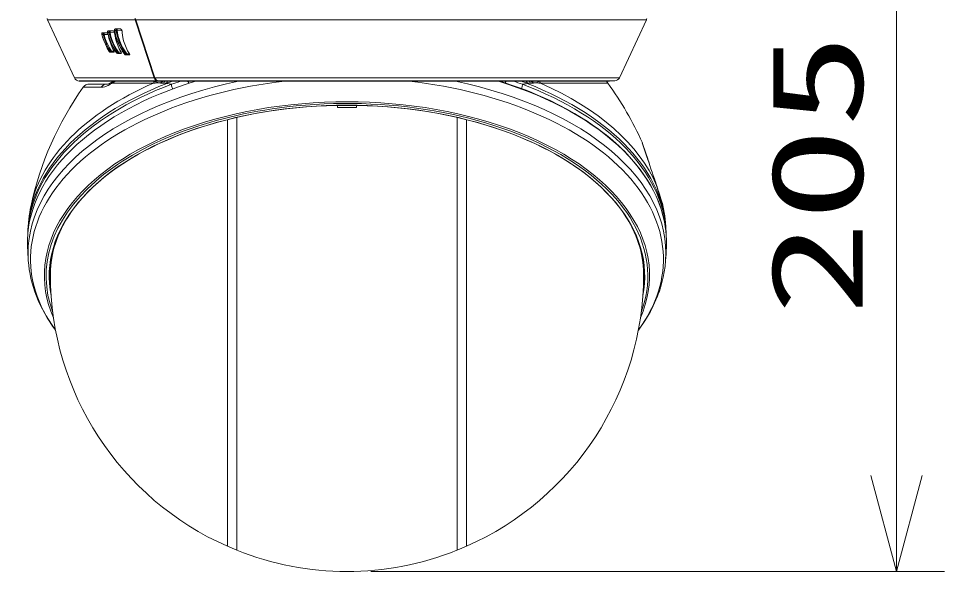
# Model space of a CAD drawing. Units: millimetres on the paper. Extents: x -62 to 64, y -58 to 59.
# Drawn here: x -25.74 to -1.57, y 13.1 to 27.53 of the extents above; entities that cross this region are included whole.
import ezdxf
from ezdxf.enums import TextEntityAlignment as Align

# ---------------------------------------------------------------- set-up
doc = ezdxf.new("R2010")
doc.units = ezdxf.units.MM
for name, color, linetype, lineweight in [('0-2_GAIKEI', 4, 'Continuous', 9), ('0-3_SUNPO', 7, 'Continuous', 9), ('0-4_0', 7, 'Continuous', 9)]:
    doc.layers.add(name, color=color, linetype=linetype, lineweight=lineweight)
doc.styles.add('ＭＳ ゴシック', font='')
doc.styles.get('ＭＳ ゴシック').set_extended_font_data('MS Gothic')

# ---------------------------------------------------------------- blocks, each defined once
blk = doc.blocks.new('_Open30')
at = {"layer": '0-4_0'}
blk.add_line((0, 0), (-1, 0), dxfattribs=at)
blk.add_lwpolyline([(-1, 0.2679), (0, 0), (-1, -0.2679)], dxfattribs=at)

msp = doc.modelspace()

# ---------------------------------------------------------------- linework, layer by layer
at = {"layer": '0-2_GAIKEI'}
for p, q in [((-24.985, 27.496), (-22.696, 27.496)), ((-22.201, 25.984), (-22.696, 27.496)), ((-9.353, 27.496), (-22.682, 27.496)), ((-22.187, 25.984), (-22.682, 27.496)), ((-23.532, 27.114), (-23.565, 27.114)), ((-23.51, 27.158), (-23.543, 27.158)), ((-23.51, 27.158), (-23.445, 27.156)), ((-23.51, 27.158), (-23.51, 27.158)), ((-23.375, 27.165), (-23.412, 27.165)), ((-23.354, 27.209), (-23.39, 27.209)), ((-23.354, 27.209), (-23.353, 27.209)), ((-23.353, 27.209), (-23.281, 27.207)), ((-23.191, 27.215), (-23.233, 27.215)), ((-23.171, 27.259), (-23.212, 27.259)), ((-23.17, 27.259), (-23.171, 27.212)), ((-23.171, 27.259), (-23.17, 27.259)), ((-23.171, 27.212), (-23.042, 27.209)), ((-23.17, 27.259), (-23.091, 27.257)), ((-23.342, 26.667), (-23.37, 26.667)), ((-23.349, 26.651), (-23.287, 26.649)), ((-23.321, 26.651), (-23.349, 26.651)), ((-23.349, 26.651), (-23.288, 26.649)), ((-23.321, 26.651), (-23.257, 26.649)), ((-23.32, 26.679), (-23.252, 26.677)), ((-23.257, 26.649), (-23.287, 26.649)), ((-23.188, 26.633), (-23.185, 26.636)), ((-23.153, 26.636), (-23.185, 26.636)), ((-23.164, 26.62), (-23.103, 26.618)), ((-23.133, 26.62), (-23.164, 26.62)), ((-23.164, 26.62), (-23.104, 26.618)), ((-23.133, 26.649), (-23.153, 26.636)), ((-23.133, 26.649), (-23.065, 26.648)), ((-23.07, 26.618), (-23.103, 26.618)), ((-22.934, 26.595), (-22.968, 26.595)), ((-22.914, 26.609), (-22.847, 26.608)), ((-22.948, 26.579), (-22.889, 26.577)), ((-22.914, 26.579), (-22.948, 26.579)), ((-22.948, 26.579), (-22.889, 26.577)), ((-22.853, 26.577), (-22.889, 26.577)), ((-23.267, 25.893), (-23.266, 25.894)), ((-23.267, 25.893), (-23.266, 25.894)), ((-10.053, 25.984), (-22.187, 25.984)), ((-22.016, 25.894), (-22.113, 25.9)), ((-22.016, 25.894), (-22.016, 25.895)), ((-21.963, 25.891), (-21.966, 25.891)), ((-21.963, 25.891), (-21.915, 25.892)), ((-21.915, 25.892), (-21.911, 25.894)), ((-13.044, 25.853), (-13.17, 25.894)), ((-12.423, 25.892), (-12.427, 25.894)), ((-12.423, 25.892), (-12.375, 25.891)), ((-12.372, 25.891), (-12.375, 25.891)), ((-24.054, 25.735), (-23.584, 25.735)), ((-22.219, 25.843), (-23.304, 25.843)), ((-22.009, 25.844), (-22.012, 25.844)), ((-22.009, 25.844), (-21.96, 25.844)), ((-21.868, 25.851), (-21.875, 25.835)), ((-12.47, 25.851), (-12.463, 25.835)), ((-12.378, 25.844), (-12.329, 25.844)), ((-12.326, 25.844), (-12.329, 25.844)), ((-12.119, 25.843), (-10.362, 25.843)), ((-17.419, 25.262), (-17.419, 25.205)), ((-17.419, 25.261), (-16.919, 25.261)), ((-16.919, 25.262), (-16.919, 25.205)), ((-20.042, 24.949), (-20.042, 13.656)), ((-14.296, 13.656), (-14.296, 24.949)), ((-20.291, 24.889), (-20.291, 13.761)), ((-14.047, 13.761), (-14.047, 24.889)), ((-20.291, 13.761), (-20.291, 22.059)), ((-24.91, 21.121), (-24.913, 20.875)), ((-9.428, 21.121), (-9.425, 20.875)), ((-20.291, 15.245), (-20.292, 15.241))]:
    msp.add_line(p, q, dxfattribs=at)
at = {"layer": '0-2_GAIKEI', "color": 7}
for p, q in [((-24.284, 25.981), (-24.985, 27.496)), ((-10.053, 25.984), (-9.353, 27.496)), ((-24.159, 25.898), (-24.023, 25.894)), ((-10.315, 25.894), (-24.023, 25.894)), ((-10.315, 25.894), (-10.177, 25.9)), ((-23.432, 25.819), (-23.891, 25.819)), ((-9.323, 23.88), (-9.318, 23.866)), ((-8.935, 22.712), (-8.935, 22.71)), ((-8.93, 22.692), (-8.931, 22.695)), ((-8.93, 22.692), (-8.92, 22.648))]:
    msp.add_line(p, q, dxfattribs=at)
at = {"layer": '0-2_GAIKEI'}
for points in [[(-23.374, 26.665), (-23.428, 26.759), (-23.476, 26.855), (-23.517, 26.951), (-23.551, 27.046), (-23.572, 27.121)], [(-23.37, 26.667), (-23.421, 26.754), (-23.467, 26.844), (-23.506, 26.934), (-23.539, 27.025), (-23.565, 27.114)], [(-23.342, 26.667), (-23.393, 26.754), (-23.438, 26.844), (-23.476, 26.935), (-23.508, 27.025), (-23.532, 27.114)], [(-23.51, 27.158), (-23.511, 27.112), (-23.406, 27.11)], [(-23.32, 26.679), (-23.371, 26.764), (-23.416, 26.851), (-23.455, 26.938), (-23.487, 27.026), (-23.511, 27.112)], [(-23.445, 27.156), (-23.438, 27.155), (-23.425, 27.147), (-23.412, 27.134)], [(-23.188, 26.633), (-23.243, 26.721), (-23.291, 26.812), (-23.334, 26.903), (-23.37, 26.994), (-23.399, 27.085), (-23.415, 27.151), (-23.42, 27.173)], [(-23.185, 26.636), (-23.24, 26.726), (-23.29, 26.819), (-23.334, 26.914), (-23.37, 27.009), (-23.394, 27.087), (-23.412, 27.165)], [(-23.153, 26.636), (-23.205, 26.719), (-23.251, 26.804), (-23.291, 26.89), (-23.325, 26.977), (-23.352, 27.063), (-23.365, 27.114), (-23.375, 27.165)], [(-23.353, 27.209), (-23.354, 27.162), (-23.234, 27.159)], [(-23.133, 26.649), (-23.184, 26.729), (-23.23, 26.811), (-23.271, 26.895), (-23.305, 26.979), (-23.332, 27.063), (-23.344, 27.113), (-23.354, 27.162)], [(-23.282, 27.207), (-23.273, 27.205), (-23.264, 27.2), (-23.247, 27.186), (-23.24, 27.176), (-23.234, 27.159)], [(-22.972, 26.591), (-23.035, 26.687), (-23.092, 26.786), (-23.132, 26.867), (-23.167, 26.948), (-23.196, 27.029), (-23.219, 27.109), (-23.236, 27.187), (-23.242, 27.226)], [(-23.065, 26.648), (-23.113, 26.738), (-23.154, 26.83), (-23.188, 26.924), (-23.201, 26.972), (-23.213, 27.02), (-23.222, 27.065), (-23.229, 27.111), (-23.234, 27.159)], [(-22.968, 26.595), (-23.028, 26.684), (-23.081, 26.776), (-23.129, 26.871), (-23.168, 26.967), (-23.186, 27.016), (-23.201, 27.066), (-23.213, 27.112), (-23.223, 27.157), (-23.233, 27.215)], [(-22.934, 26.595), (-22.988, 26.675), (-23.037, 26.758), (-23.081, 26.843), (-23.121, 26.937), (-23.139, 26.984), (-23.154, 27.031), (-23.171, 27.094), (-23.183, 27.155), (-23.191, 27.215)], [(-22.914, 26.609), (-22.968, 26.687), (-23.017, 26.767), (-23.061, 26.849), (-23.101, 26.941), (-23.119, 26.987), (-23.134, 27.033), (-23.151, 27.093), (-23.163, 27.153), (-23.171, 27.212)], [(-23.091, 27.257), (-23.082, 27.255), (-23.072, 27.251), (-23.055, 27.236), (-23.047, 27.226), (-23.042, 27.209)], [(-22.847, 26.608), (-22.895, 26.689), (-22.937, 26.773), (-22.972, 26.859), (-23.001, 26.946), (-23.023, 27.033), (-23.033, 27.093), (-23.039, 27.151), (-23.042, 27.209)], [(-23.252, 26.677), (-23.299, 26.772), (-23.338, 26.868), (-23.355, 26.917), (-23.37, 26.967), (-23.382, 27.014), (-23.392, 27.06)], [(-23.257, 26.649), (-23.253, 26.65), (-23.249, 26.653), (-23.248, 26.656), (-23.248, 26.664), (-23.252, 26.677)], [(-23.133, 26.62), (-23.07, 26.618), (-23.066, 26.619), (-23.061, 26.623), (-23.059, 26.628), (-23.059, 26.634), (-23.065, 26.648)], [(-22.914, 26.579), (-22.853, 26.577), (-22.845, 26.579), (-22.842, 26.582), (-22.84, 26.589), (-22.841, 26.594), (-22.844, 26.603), (-22.847, 26.608)], [(-22.113, 25.9), (-22.124, 25.902), (-22.146, 25.91), (-22.165, 25.925), (-22.176, 25.937), (-22.186, 25.95), (-22.194, 25.966), (-22.201, 25.984)], [(-22.041, 25.845), (-22.077, 25.849), (-22.109, 25.855), (-22.139, 25.865), (-22.165, 25.878), (-22.187, 25.894)], [(-10.177, 25.9), (-22.099, 25.9), (-22.001, 25.894)], [(-12.151, 25.894), (-12.173, 25.878), (-12.197, 25.866), (-12.235, 25.854), (-12.261, 25.849), (-12.297, 25.845)], [(-23.369, 25.803), (-23.402, 25.785), (-23.433, 25.77), (-23.461, 25.758), (-23.488, 25.75), (-23.535, 25.739), (-23.56, 25.736), (-23.584, 25.735)], [(-21.724, 25.702), (-21.734, 25.725), (-21.742, 25.749), (-21.747, 25.771), (-21.75, 25.793), (-21.751, 25.814)], [(-8.84, 21.949), (-8.847, 22.015), (-8.857, 22.094), (-8.882, 22.236), (-8.911, 22.364), (-8.946, 22.492), (-8.987, 22.619), (-9.037, 22.753), (-9.096, 22.893), (-9.163, 23.032), (-9.237, 23.169), (-9.321, 23.311), (-9.415, 23.453), (-9.516, 23.594), (-9.625, 23.732), (-9.737, 23.863), (-9.856, 23.992), (-9.926, 24.064), (-9.998, 24.136), (-10.073, 24.207), (-10.15, 24.277), (-10.228, 24.346), (-10.309, 24.414), (-10.394, 24.483), (-10.491, 24.559), (-10.634, 24.666), (-10.766, 24.759), (-10.902, 24.851), (-11.042, 24.94), (-11.227, 25.051), (-11.432, 25.167), (-11.644, 25.278), (-11.866, 25.387), (-12.048, 25.471), (-12.226, 25.548), (-12.344, 25.597), (-12.493, 25.656), (-12.639, 25.712), (-12.792, 25.767), (-13.044, 25.853)], [(-12.614, 25.702), (-12.604, 25.725), (-12.596, 25.749), (-12.591, 25.771), (-12.588, 25.793), (-12.587, 25.814)]]:
    msp.add_lwpolyline(points, dxfattribs=at)
at = {"layer": '0-2_GAIKEI', "color": 7}
for points in [[(-23.324, 25.858), (-23.362, 25.838), (-23.393, 25.826), (-23.424, 25.82), (-23.432, 25.819)], [(-21.43, 24.535), (-21.206, 24.616), (-20.977, 24.693), (-20.743, 24.765), (-20.506, 24.833), (-20.264, 24.896), (-20.019, 24.954), (-19.771, 25.007), (-19.519, 25.056), (-19.265, 25.1), (-19.009, 25.138), (-18.75, 25.172), (-18.489, 25.2), (-18.227, 25.223), (-17.964, 25.241), (-17.699, 25.254), (-17.434, 25.262), (-17.169, 25.265)], [(-12.908, 24.535), (-13.132, 24.616), (-13.361, 24.693), (-13.595, 24.765), (-13.832, 24.833), (-14.074, 24.896), (-14.319, 24.954), (-14.567, 25.007), (-14.819, 25.056), (-15.073, 25.1), (-15.329, 25.138), (-15.588, 25.172), (-15.849, 25.2), (-16.111, 25.223), (-16.374, 25.241), (-16.639, 25.254), (-16.904, 25.262), (-17.169, 25.265)], [(-24.933, 20.897), (-24.927, 21.007), (-24.916, 21.118), (-24.906, 21.194), (-24.894, 21.269), (-24.879, 21.345), (-24.862, 21.42), (-24.843, 21.495), (-24.822, 21.57), (-24.798, 21.644), (-24.772, 21.719), (-24.744, 21.793), (-24.714, 21.867), (-24.682, 21.941), (-24.647, 22.014), (-24.61, 22.087), (-24.571, 22.159), (-24.53, 22.231), (-24.487, 22.303), (-24.425, 22.4), (-24.359, 22.496), (-24.289, 22.591), (-24.215, 22.685), (-24.142, 22.773), (-24.065, 22.86), (-23.939, 22.994), (-23.806, 23.125), (-23.664, 23.253), (-23.515, 23.379), (-23.359, 23.502), (-23.195, 23.621), (-23.024, 23.738), (-22.846, 23.85), (-22.662, 23.96), (-22.471, 24.066), (-22.275, 24.167), (-22.072, 24.265), (-21.863, 24.359), (-21.649, 24.449), (-21.43, 24.535)], [(-9.405, 20.896), (-9.411, 21.007), (-9.422, 21.118), (-9.432, 21.194), (-9.444, 21.269), (-9.459, 21.345), (-9.476, 21.42), (-9.495, 21.495), (-9.516, 21.57), (-9.54, 21.644), (-9.566, 21.719), (-9.594, 21.793), (-9.624, 21.867), (-9.656, 21.941), (-9.691, 22.014), (-9.728, 22.087), (-9.767, 22.159), (-9.808, 22.231), (-9.851, 22.303), (-9.913, 22.4), (-9.979, 22.496), (-10.049, 22.591), (-10.123, 22.685), (-10.196, 22.773), (-10.273, 22.86), (-10.399, 22.994), (-10.532, 23.125), (-10.674, 23.253), (-10.823, 23.379), (-10.98, 23.502), (-11.143, 23.621), (-11.314, 23.738), (-11.492, 23.85), (-11.676, 23.96), (-11.867, 24.066), (-12.063, 24.167), (-12.266, 24.265), (-12.475, 24.359), (-12.689, 24.449), (-12.908, 24.535)], [(-8.935, 22.712), (-8.95, 22.749), (-8.981, 22.836), (-9.014, 22.94), (-9.064, 23.103), (-9.083, 23.164), (-9.088, 23.179)], [(-8.931, 22.695), (-8.931, 22.695), (-8.931, 22.695), (-8.934, 22.701), (-8.956, 22.75), (-8.981, 22.823), (-9, 22.883), (-9.041, 23.021), (-9.081, 23.156), (-9.086, 23.171)], [(-8.827, 21.683), (-8.828, 21.766), (-8.832, 21.849), (-8.838, 21.932)], [(-9.562, 19.397), (-9.503, 19.478), (-9.446, 19.56), (-9.39, 19.645), (-9.321, 19.757), (-9.247, 19.886), (-9.171, 20.035), (-9.102, 20.186), (-9.07, 20.262), (-9.041, 20.338), (-9.012, 20.418), (-8.985, 20.502), (-8.944, 20.642), (-8.911, 20.781), (-8.884, 20.92), (-8.864, 21.06), (-8.849, 21.212)]]:
    msp.add_lwpolyline(points, dxfattribs=at)
for centre, radius, start, end in [((-24.804, 27.58), 0.2, 195.1498, 204.8293), ((-9.534, 27.58), 0.2, 335.1707, 344.8445), ((-24.154, 26.041), 0.143, 204.8294, 268), ((-24.271, 27.45), 1.852, 300.7426, 302.8276), ((-10.103, 26.033), 0.321, 205.7628, 216.2752), ((-10.184, 26.045), 0.145, 272.86, 335.1707), ((-17.169, 20.848), 8.443, 144.629, 167.6892), ((-23.891, 25.619), 0.2, 90, 144.629), ((-17.169, 20.848), 8.443, 24.0219, 36.2752), ((-9.64, 24.203), 0.2, 17.676, 24.0218), ((10.884, 30.768), 21.35, 197.6784, 198.841), ((10.172, 30.518), 20.594, 197.678, 198.8441), ((9.947, 30.444), 20.357, 197.6732, 198.8126), ((-9.352, 23.855), 0.0355, 18.8316, 31.9427), ((-88.417, -2.998), 83.536, 18.25637, 18.76435), ((-86.732, -2.434), 81.759, 18.25636, 18.76433), ((-9.119, 23.168), 0.0326, 4.5067, 18.187), ((-92.06, -4.195), 87.371, 17.93681, 18.25545), ((-21.959, 21.89), 3.541, 167.643, 179.3351), ((-9.124, 22.651), 0.198, 12.5964, 17.9685), ((-9.125, 22.648), 0.2, 12.6159, 17.9294), ((-12.393, 21.888), 3.555, 0.7086, 12.3474), ((-22.942, 21.69), 2.569, 174.6027, 180.1604), ((-22.745, 21.683), 2.766, 180, 182.5301), ((-11.453, 22.189), 14.07, 182.5709, 183.985), ((-22.885, 22.189), 14.07, 356.0152, 357.4293), ((-11.593, 21.683), 2.766, 357.428, 0), ((-17.169, 20.848), 7.744, 180, 246.22), ((-17.169, 20.848), 7.744, 293.78, 0), ((-17.169, 20.848), 7.744, 246.2201, 248.2247), ((-17.169, 20.848), 7.744, 248.2247, 291.7753), ((-17.169, 20.848), 7.744, 291.7753, 293.78)]:
    msp.add_arc(centre, radius, start, end, dxfattribs=at)
at = {"layer": '0-2_GAIKEI'}
for centre, radius, start, end in [((-22.436, 27.576), 0.259, 190.7833, 198.0343), ((-23.543, 27.128), 0.03, 90, 194.0361), ((-23.562, 27.124), 0.0107, 199.8589, 254.7732), ((-23.519, 27.153), 0.0414, 251.2444, 281.0902), ((-23.39, 27.179), 0.03, 90, 190.9746), ((-23.408, 27.177), 0.0124, 196.7641, 253.0995), ((-23.36, 27.203), 0.0413, 248.6234, 277.7723), ((-23.212, 27.229), 0.03, 90, 187.4477), ((-23.175, 27.253), 0.0416, 246.2405, 274.4044), ((-23.378, 26.677), 0.013, 286.5627, 304.1855), ((-23.348, 26.681), 0.03, 211.6339, 270), ((-23.583, 27.099), 0.495, 299.1095, 301.9631), ((-23.163, 26.65), 0.03, 213.3258, 270), ((-22.956, 26.577), 0.0212, 123.5092, 137.2927), ((-22.564, 26.119), 0.603, 125.5334, 127.8966), ((-22.947, 26.609), 0.03, 215.5473, 270), ((-26.094, 1958.447), 1932.467, 270.05366, 270.11541), ((-25.93, 2723.296), 2697.398, 270.03761, 270.08106), ((-23.618, 26.515), 0.741, 295.047, 303.0752), ((-21.981, 26.183), 0.292, 262.057, 268.0771), ((-21.978, 26.275), 0.384, 267.9798, 271.7414), ((-21.977, 25.943), 0.053, 282.4889, 292.3295), ((-21.925, 26.235), 0.343, 271.538, 275.325), ((-21.965, 26.406), 0.564, 279.8565, 294.6385), ((-23.063, 29.997), 4.385, 287.4093, 290.6213), ((-21.055, 26.059), 0.319, 211.1883, 220.4308), ((-13.283, 26.059), 0.319, 319.57, 328.8114), ((-11.275, 29.998), 4.385, 249.3789, 252.5907), ((-12.373, 26.406), 0.564, 245.362, 260.1421), ((-12.414, 26.236), 0.343, 264.6743, 268.461), ((-12.361, 25.943), 0.053, 247.6574, 257.5109), ((-12.36, 26.275), 0.384, 268.259, 272.0167), ((-12.357, 26.183), 0.292, 271.9233, 277.9433), ((-24.441, 27.606), 2.098, 300.7283, 302.819), ((-23.267, 25.766), 0.108, 121.6725, 159.8345), ((-22.099, 23.444), 2.403, 88.6083, 92.8574), ((-22.013, 26.23), 0.385, 265.8553, 270.1694), ((-22.093, 23.64), 2.206, 84.3453, 87.8302), ((-21.954, 26.379), 0.536, 269.3293, 279.1457), ((-20.803, 31.574), 5.838, 259.4187, 260.6533), ((-13.535, 31.575), 5.84, 279.3481, 280.5824), ((-12.385, 26.379), 0.535, 260.8529, 270.673), ((-12.245, 23.639), 2.207, 92.1714, 95.6547), ((-12.325, 26.23), 0.385, 269.8308, 274.1405), ((-12.239, 23.443), 2.404, 87.1436, 91.3922), ((-17.169, 11.71), 13.497, 88.9395, 91.0605), ((-22.329, 21.093), 2.582, 178.1573, 179.389), ((-12.009, 21.093), 2.582, 0.611, 1.8428)]:
    msp.add_arc(centre, radius, start, end, dxfattribs=at)
for centre, major_axis, ratio, start_param, end_param in [((-22.567, 27.58), (0, -0.2), 0.707107, 4.976802, 5.145741), ((-23.543, 27.128), (0, -0.03), 0.826386, 3.110868, 5.201735), ((-23.51, 27.128), (0, -0.03), 0.822101, 3.110719, 5.201739), ((-23.39, 27.179), (0, -0.03), 0.803753, 3.109882, 5.201639), ((-23.354, 27.179), (0, -0.03), 0.798993, 3.109704, 5.201643), ((-23.212, 27.229), (0.0297, 0.0039), 0.561622, 3.141568, 3.876184), ((-23.212, 27.229), (0, -0.03), 0.777999, 3.108697, 5.201539), ((-23.171, 27.229), (0, -0.03), 0.772686, 3.108482, 5.201544), ((-23.348, 26.681), (0, 0.03), 0.82638, 2.061116, 3.112294), ((-23.32, 26.681), (0, -0.03), 0.822573, 5.202716, 6.253772), ((-23.32, 26.681), (0, 0.03), 0.016111, 1.623667, 3.124866), ((-23.163, 26.65), (0, 0.03), 0.803315, 2.061224, 3.111689), ((-23.132, 26.65), (0, -0.03), 0.799161, 5.202824, 6.253152), ((-23.132, 26.65), (0, 0.03), 0.017006, 1.588369, 3.123538), ((-22.947, 26.609), (0, 0.03), 0.776557, 2.061364, 3.110987), ((-22.914, 26.609), (0, -0.03), 0.771986, 5.202966, 6.252432), ((-22.914, 26.609), (0, 0.03), 0.018155, 1.544087, 3.122043), ((-17.169, 21.248), (8.261, 0), 0.573576, 1.768584, 3.541949), ((-17.169, 21.402), (8.326, 0), 0.573576, 1.917768, 3.181554), ((-17.169, 21.682), (8.342, 0), 0.573576, 2.065164, 3.089404), ((-23.159, 25.725), (0.108, -0.168), 0.639962, 3.141598, 3.613446), ((-22.411, 26.033), (0, 0.321), 0.741918, 4.079268, 4.262742), ((-22.094, 26.046), (0, -0.145), 0.705842, 5.14674, 6.232965), ((-21.983, 25.792), (-0.0036, -0.0999), 0.700602, 3.314951, 4.174463), ((-21.954, 25.792), (0.0033, -0.0999), 0.669372, 3.272515, 4.139171), ((-21.902, 25.794), (0.0033, -0.0999), 0.655736, 3.294538, 4.166649), ((-21.81, 25.807), (0.0239, -0.0972), 0.556903, 3.492588, 4.114912), ((-17.169, 21.248), (8.261, 0), 0.573576, 5.882826, 7.656194), ((-17.169, 21.402), (8.326, 0), 0.573576, 6.243234, 7.50701), ((-17.169, 21.682), (8.342, 0), 0.573576, 6.257432, 7.359614), ((-12.528, 25.807), (-0.024, -0.0969), 0.558755, 2.168667, 2.790854), ((-12.436, 25.794), (-0.0033, -0.0999), 0.655733, 2.116534, 2.988644), ((-12.384, 25.792), (-0.0033, -0.0999), 0.669374, 2.144017, 3.010668), ((-12.355, 25.792), (0.0036, -0.0999), 0.700536, 2.108816, 2.968347), ((-11.927, 26.033), (0, -0.321), 0.741918, 5.162036, 5.34551), ((-17.169, 20.826), (7.9, 0), 0.573576, 6.036844, 9.671119), ((-17.169, 21.892), (8.331, 0), 0.573576, 2.171112, 3.132684), ((-17.169, 21.823), (8.331, 0), 0.573576, 2.153199, 3.110008), ((-17.169, 22.055), (8.313, 0), 0.573576, 2.22365, 3.017033), ((-23.432, 25.619), (0, -0.2), 0.93181, 3.141489, 4.095063), ((-17.169, 21.823), (8.331, 0), 0.573576, 0.03156, 0.988394), ((-17.169, 21.892), (-8.331, 0), 0.573576, 3.150497, 4.112073), ((-17.169, 22.055), (-8.313, 0), 0.573576, 3.377752, 4.059535), ((-17.169, 20.807), (7.775, 0), 0.573576, 6.16797, 9.539932), ((-17.169, 20.807), (7.855, 0), 0.573576, 6.071857, 8.055444), ((-17.169, 20.807), (7.855, 0), 0.573576, 1.772259, 3.352921), ((-17.169, 21.134), (7.755, 0), 0.573576, 3.159338, 3.196752), ((-17.169, 21.094), (-7.741, 0), 0.573576, 6.26456, 6.27707), ((-17.169, 21.094), (-7.741, 0), 0.573576, 3.147709, 3.160219), ((-17.169, 21.134), (7.755, 0), 0.573576, 6.228027, 6.26544), ((-20.33, 20.866), (0.047, -6.601), 0.005005, 1.457672, 1.458538)]:
    msp.add_ellipse(centre, major_axis=major_axis, ratio=ratio, start_param=start_param, end_param=end_param, dxfattribs=at)
at = {"layer": '0-2_GAIKEI', "color": 7}
for centre, major_axis, ratio, start_param, end_param in [((-17.169, 22.055), (-8.313, 0), 0.573576, 3.266192, 3.276032), ((-17.169, 20.848), (-7.744, 0), 0.573576, 5.920218, 6.27703), ((-17.169, 20.848), (-7.744, 0), 0.573576, 3.147693, 3.504581), ((-17.169, 21.682), (8.342, 0), 0.573576, 3.166923, 3.167356), ((-17.457, 21.49), (8.038, 0.111), 0.610162, 3.175671, 3.559661), ((-17.169, 20.815), (7.765, 0), 0.573576, 3.123243, 3.236806), ((-17.169, 20.848), (-7.744, 0), 0.573576, 6.27703, 6.283247), ((-17.169, 20.815), (7.765, 0), 0.573576, 6.187786, 6.301535), ((-17.169, 20.848), (-7.744, 0), 0.573576, 3.141654, 3.147693)]:
    msp.add_ellipse(centre, major_axis=major_axis, ratio=ratio, start_param=start_param, end_param=end_param, dxfattribs=at)
at = {"layer": '0-3_SUNPO'}
for p, q in [((-2.819, 15.604), (-2.819, 31.105)), ((-16.544, 13.104), (-1.569, 13.104))]:
    msp.add_line(p, q, dxfattribs=at)

# ---------------------------------------------------------------- block references
at = {"layer": '0-3_SUNPO', "xscale": 2.5, "yscale": 2.5, "rotation": 270.00048}
msp.add_blockref('_Open30', (-2.819, 13.104), dxfattribs=at)

# ---------------------------------------------------------------- texts
at = {"layer": '0-3_SUNPO', "style": 'ＭＳ ゴシック', "width": 1.5}
msp.add_text('205', height=2.405, rotation=90, dxfattribs=at).set_placement((-2.981, 19.783), align=Align.BOTTOM_LEFT)

doc.saveas('drawing.dxf')
